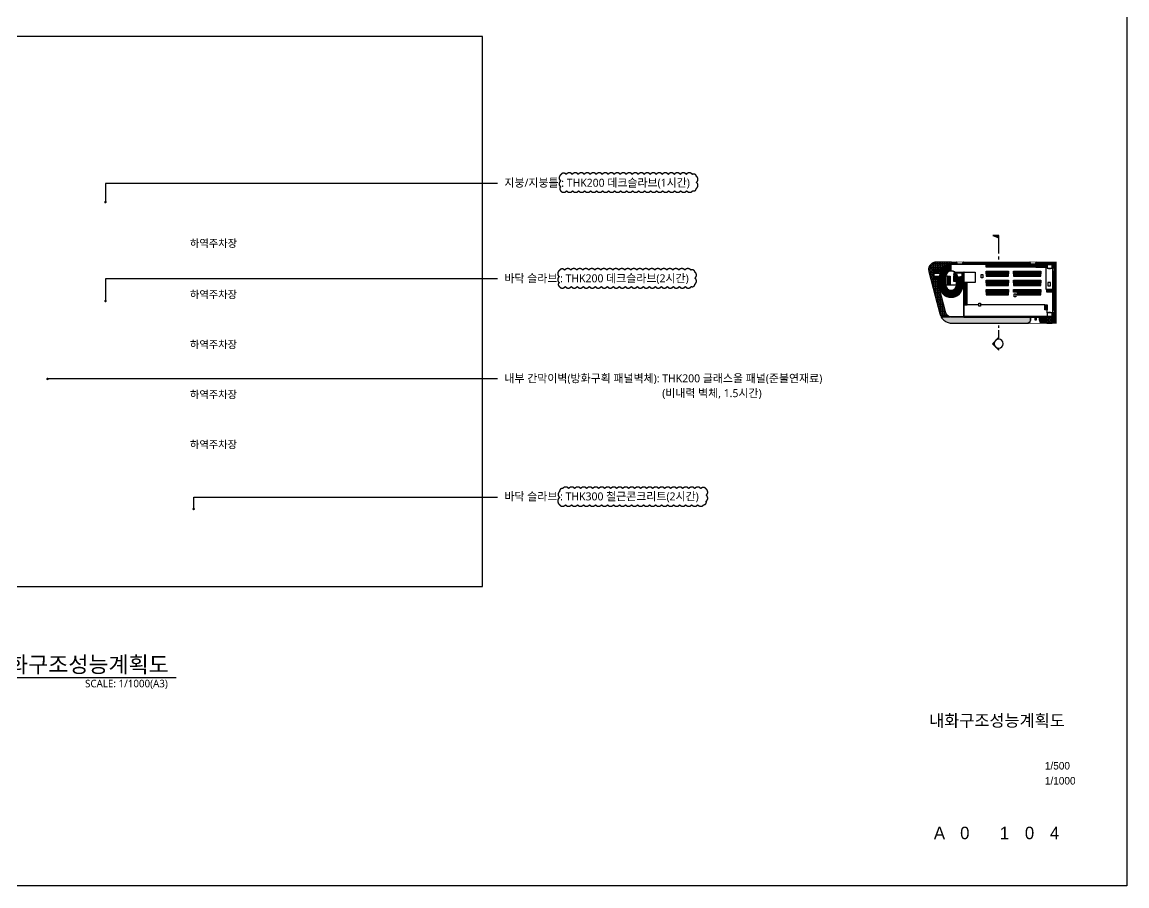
# Model space of a CAD drawing. Header units: millimetres. Extents: x 16588925 to 16999425, y -19668830 to -19380830.
# Drawn here: x 16778609 to 16999425, y -19668830 to -19496106 of the extents above; entities that cross this region are included whole.
import ezdxf
from ezdxf.enums import TextEntityAlignment as Align

# ---------------------------------------------------------------- set-up
doc = ezdxf.new("R2010")
doc.units = ezdxf.units.MM
doc.header["$LTSCALE"] = 1200
doc.header["$MEASUREMENT"] = 0
doc.header["$PDMODE"] = 1
doc.header["$PDSIZE"] = -10
doc.linetypes.add('ACAD_ISO03W100', pattern=[30, 12, -18])
doc.linetypes.add('PHANTOM2', pattern=[1.25, 0.625, -0.125, 0.125, -0.125, 0.125, -0.125])
doc.layers.get('0').update_dxf_attribs({"linetype": 'CONTINUOUS'})
doc.layers.get('DEFPOINTS').update_dxf_attribs({"color": 171, "linetype": 'CONTINUOUS'})
for name, color, linetype in [('01.해치-시설녹지', 61, 'CONTINUOUS'), ('LAND-3', 9, 'CONTINUOUS'), ('LED', 7, 'CONTINUOUS'), ('SYM', 7, 'CONTINUOUS'), ('TEXT', 3, 'CONTINUOUS'), ('TEXT(노트)', 3, 'CONTINUOUS'), ('TEXT(실명)', 3, 'CONTINUOUS'), ('TEXT-TITLE', 6, 'CONTINUOUS'), ('TEXT-기입', 6, 'CONTINUOUS'), ('대지', 1, 'PHANTOM2')]:
    doc.layers.add(name, color=color, linetype=linetype)
doc.layers.add('VE변경사항적용-20220616', color=10, linetype='CONTINUOUS', plot=False)
doc.styles.add('CGS', font='cgse', dxfattribs={"bigfont": 'cgs'})
doc.styles.add('나눔바른고딕', font='NanumBarunGothic.ttf')
pattern_1 = [(0, (-391096519.2, -16417291.4), (781.25, 1562.5), [0, -1562.5])]
pattern_2 = [(0, (-42702745.17, -1587555.54), (0, 160), []), (90, (-42702745.17, -1587555.54), (-160, 160), [160, -160])]

# ---------------------------------------------------------------- blocks, each defined once
blk = doc.blocks.new('조경1111')
at = {"layer": '01.해치-시설녹지', "ltscale": 0.1}
h = blk.add_hatch(dxfattribs=at)
h.set_pattern_fill('DOTS', color=256, scale=25000)
h.set_pattern_definition(pattern_1)
edge = h.paths.add_edge_path()
edge.add_arc((36429982, -345322), 23500, 122.852659, 147.865072)
edge.add_line((36410083, -332822), (36394982, -332822))
edge.add_line((36394982, -332822), (36394982, -352222))
edge.add_line((36394982, -352222), (36406482, -352222))
edge.add_line((36406482, -352222), (36406482, -371284))
edge.add_line((36406482, -371284), (36418700, -417700))
edge.add_line((36418700, -417700), (36419113, -419105))
edge.add_line((36419113, -419105), (36419435, -420000))
edge.add_line((36419435, -420000), (36419857, -420858))
edge.add_line((36419857, -420858), (36420488, -421936))
edge.add_line((36420488, -421936), (36421134, -422924))
edge.add_line((36421134, -422924), (36421709, -423655))
edge.add_line((36421709, -423655), (36422348, -424332))
edge.add_line((36422348, -424332), (36423038, -424945))
edge.add_line((36423038, -424945), (36423957, -425625))
edge.add_line((36423957, -425625), (36425103, -426382))
edge.add_line((36425103, -426382), (36426070, -426948))
edge.add_line((36426070, -426948), (36426917, -427344))
edge.add_line((36426917, -427344), (36427401, -427522))
edge.add_line((36427401, -427522), (36410326, -427522))
edge.add_line((36410326, -427522), (36409723, -426490))
edge.add_line((36409723, -426490), (36408834, -424683))
edge.add_line((36408834, -424683), (36408177, -422859))
edge.add_line((36408177, -422859), (36407622, -420968))
edge.add_line((36407622, -420968), (36398215, -385232))
edge.add_line((36398215, -385232), (36385503, -336939))
edge.add_line((36385503, -336939), (36385087, -335036))
edge.add_line((36385087, -335036), (36384891, -333124))
edge.add_line((36384891, -333124), (36384982, -331200))
edge.add_line((36384982, -331200), (36385275, -329325))
edge.add_line((36385275, -329325), (36385841, -327511))
edge.add_line((36385841, -327511), (36386684, -325811))
edge.add_line((36386684, -325811), (36387767, -324252))
edge.add_line((36387767, -324252), (36389170, -322747))
edge.add_line((36389170, -322747), (36390613, -321499))
edge.add_line((36390613, -321499), (36392178, -320425))
edge.add_line((36392178, -320425), (36393843, -319536))
edge.add_line((36393843, -319536), (36395614, -318873))
edge.add_line((36395614, -318873), (36397435, -318489))
edge.add_line((36397435, -318489), (36399694, -318377))
edge.add_line((36399694, -318377), (36430482, -318354))
edge.add_line((36430482, -318354), (36430482, -321822))
edge.add_line((36430482, -321822), (36429982, -321822))
edge.add_arc((36429992, -345388), 23565, 90.02298, 122.777317)
edge.add_line((36417234, -325574), (36417234, -325581))
h = blk.add_hatch(dxfattribs=at)
h.set_pattern_fill('DOTS', color=256, scale=25000)
h.set_pattern_definition(pattern_1)
edge = h.paths.add_edge_path()
edge.add_line((36588732, -428418), (36432239, -428418))
edge.add_line((36432239, -428418), (36430871, -428375))
edge.add_line((36430871, -428375), (36430022, -428286))
edge.add_line((36430022, -428286), (36429159, -428090))
edge.add_line((36429159, -428090), (36428269, -427823))
edge.add_line((36428269, -427823), (36410028, -427823))
edge.add_line((36410028, -427823), (36410280, -428252))
edge.add_line((36410280, -428252), (36411380, -429935))
edge.add_line((36411380, -429935), (36412612, -431499))
edge.add_line((36412612, -431499), (36413983, -432954))
edge.add_line((36413983, -432954), (36415473, -434275))
edge.add_line((36415473, -434275), (36417075, -435461))
edge.add_line((36417075, -435461), (36418760, -436574))
edge.add_line((36418760, -436574), (36420484, -437583))
edge.add_line((36420484, -437583), (36422296, -438431))
edge.add_line((36422296, -438431), (36424178, -439123))
edge.add_line((36424178, -439123), (36426101, -439702))
edge.add_line((36426101, -439702), (36428066, -440147))
edge.add_line((36428066, -440147), (36430055, -440355))
edge.add_line((36430055, -440355), (36432048, -440418))
edge.add_line((36432048, -440418), (36583858, -440418))
edge.add_arc((36580132, -432667), 8600, 295.674052, 360)
edge.add_line((36588732, -432667), (36588732, -428418))
h = blk.add_hatch(dxfattribs=at)
h.set_pattern_fill('DOTS', color=256, scale=25000)
h.set_pattern_definition(pattern_1)
h.paths.add_polyline_path([(36621182, -440418), (36632082, -440418), (36632082, -428418), (36621182, -428418)])
blk.add_lwpolyline([(36417234, -325581), (36417234, -325574, -0.14389883), (36429982, -321822), (36430482, -321822), (36430482, -318354), (36399694, -318377), (36397435, -318489), (36395614, -318873), (36393843, -319536), (36392178, -320425), (36390613, -321499), (36389170, -322747), (36387767, -324252), (36386684, -325811), (36385841, -327511), (36385275, -329325), (36384982, -331200), (36384891, -333124), (36385087, -335036), (36385503, -336939), (36398215, -385232), (36407622, -420968), (36408177, -422859), (36408834, -424683), (36409723, -426490), (36410326, -427522), (36427401, -427522), (36426917, -427344), (36426070, -426948), (36425103, -426382), (36423957, -425625), (36423038, -424945), (36422348, -424332), (36421709, -423655), (36421134, -422924), (36420488, -421936), (36419857, -420858), (36419435, -420000), (36419113, -419105), (36418700, -417700), (36406482, -371284), (36406482, -352222), (36394982, -352222), (36394982, -332822), (36410083, -332822)], format="xyb", dxfattribs=at)
blk.add_lwpolyline([(36588732, -428418), (36432239, -428418), (36430871, -428375), (36430022, -428286), (36429159, -428090), (36428269, -427823), (36410028, -427823), (36410280, -428252), (36411380, -429935), (36412612, -431499), (36413983, -432954), (36415473, -434275), (36417075, -435461), (36418760, -436574), (36420484, -437583), (36422296, -438431), (36424178, -439123), (36426101, -439702), (36428066, -440147), (36430055, -440355), (36432048, -440418), (36583858, -440418, 0.28828517), (36588732, -432667)], format="xyb", close=True, dxfattribs=at)
blk.add_lwpolyline([(36621182, -440418), (36632082, -440418), (36632082, -428418), (36621182, -428418)], close=True, dxfattribs=at)
blk = doc.blocks.new('A$C104b531f')
at = {"layer": 'LAND-3', "ltscale": 0.1}
h = blk.add_hatch(dxfattribs=at)
h.set_pattern_fill('AR-B816', color=256, scale=20)
h.set_pattern_definition(pattern_2)
edge = h.paths.add_edge_path()
edge.add_line((5223, 12319), (4659, 12319))
edge.add_line((4659, 12319), (4659, 11910))
edge.add_line((4659, 11910), (5808, 11910))
edge.add_arc((4704, 11492), 1180, 20.71826, 44.20863)
edge.add_line((5550, 12315), (5223, 12319))
h = blk.add_hatch(dxfattribs=at)
h.set_pattern_fill('AR-B816', color=256, scale=20)
h.set_pattern_definition(pattern_2)
edge = h.paths.add_edge_path()
edge.add_line((20236, 12304), (15380, 12304))
edge.add_line((15380, 12304), (7115, 12307))
edge.add_arc((7974, 11479), 1193, 136.03788, 158.85525)
edge.add_line((6861, 11910), (6959, 11910))
edge.add_line((6959, 11910), (6959, 11790))
edge.add_line((6959, 11790), (7174, 11790))
edge.add_line((7174, 11790), (7174, 11910))
edge.add_line((7174, 11910), (20483, 11910))
edge.add_arc((19379, 11492), 1180, 20.71826, 43.47778)
h = blk.add_hatch(dxfattribs=at)
h.set_pattern_fill('AR-B816', color=256, scale=20)
h.set_pattern_definition(pattern_2)
edge = h.paths.add_edge_path()
edge.add_line((25669, 12305), (21727, 12304))
edge.add_arc((22589, 11479), 1193, 136.25509, 158.85525)
edge.add_line((21476, 11910), (23662, 11910))
edge.add_line((23662, 11910), (23662, 11922))
edge.add_line((23662, 11922), (24897, 11922))
edge.add_line((24897, 11922), (24897, 11110))
edge.add_line((24897, 11110), (25244, 11110))
edge.add_line((25244, 11110), (25244, 10490))
edge.add_line((25244, 10490), (24897, 10490))
edge.add_line((24897, 10490), (24897, 2730))
edge.add_line((24897, 2730), (25244, 2730))
edge.add_line((25244, 2730), (25244, 2110))
edge.add_line((25244, 2110), (24897, 2110))
edge.add_line((24897, 2110), (24897, 1297))
edge.add_line((24897, 1297), (24849, 1297))
edge.add_line((24849, 1297), (24849, 50))
edge.add_line((24849, 50), (25668, 50))
edge.add_line((25668, 50), (25669, 12305))
h = blk.add_hatch(dxfattribs=at)
h.set_pattern_fill('ANSI31', color=256, scale=700, angle=135)
h.set_pattern_definition([(180, (-3595643.325, -36036.2), (-6e-15, -87.5), [])])
h.paths.add_polyline_path([(2389, 8183), (3379, 8183), (3379, 9360), (2389, 9360)])
h = blk.add_hatch(dxfattribs=at)
h.set_pattern_fill('ANSI31', color=256, scale=700, angle=135)
h.set_pattern_definition([(180, (-3595643.325, -35836.2), (-6e-15, -87.5), [])])
h.paths.add_polyline_path([(5839, 7760), (5839, 9360), (6829, 9360), (6829, 7760)])
h = blk.add_hatch(dxfattribs=at)
h.set_pattern_fill('AR-B816', color=256, scale=20)
h.set_pattern_definition(pattern_2)
edge = h.paths.add_edge_path()
edge.add_line((22544, 50), (23709, 50))
edge.add_line((23709, 50), (23709, 1297))
edge.add_line((23709, 1297), (22254, 1297))
edge.add_line((22254, 1297), (22254, 825))
edge.add_arc((23434, 825), 1180, 180, 221.04786)
for p, q in [((7162, 11780), (4609, 11780)), ((2389, 9560), (2389, 7560)), ((5464, 10245), (7162, 10245)), ((6829, 7560), (6829, 10115)), ((2390, 7860), (3379, 7895))]:
    blk.add_line(p, q, dxfattribs=at)
at = {"layer": 'LAND-3', "ltscale": 0.1, "const_width": 20}
blk.add_lwpolyline([(7162, 11910), (4609, 11910, 0.4142136), (2259, 9560), (2259, 7560, 1.0000003), (6959, 7560), (6959, 10115), (7162, 10115)], format="xyb", dxfattribs=at)
at = {"layer": 'LAND-3', "ltscale": 0.1}
for points in [[(5709, 11880), (4609, 11880, 0.4142136), (2289, 9560), (2289, 7560, 1), (6929, 7560), (6929, 10115)], [(6334, 9360), (6334, 7560, -1.0000003), (2884, 7560), (2884, 9460, -0.4142136), (4609, 11185)], [(5550, 12315, -0.1028565), (5808, 11910)], [(5550, 12315, -0.1028565), (5808, 11910)], [(5578, 12314, -0.1002727), (5829, 11910)], [(5578, 12314, -0.1002727), (5829, 11910)], [(7087, 12307, 0.0974795), (6839, 11910), (6839, 11910)], [(7087, 12307, 0.0974795), (6839, 11910), (6839, 11910)], [(6861, 11910, -0.0998898), (7115, 12307, -0.0998898)], [(6861, 11910, -0.0998898), (7115, 12307, -0.0998898)], [(20236, 12304, -0.0996349), (20483, 11910)], [(20236, 12304, -0.0996349), (20483, 11910)], [(20263, 12304, -0.0972651), (20504, 11910)], [(20263, 12304, -0.0972651), (20504, 11910)], [(21699, 12304, 0.096548), (21454, 11910), (21454, 11910)], [(21699, 12304, 0.096548), (21454, 11910), (21454, 11910)], [(21476, 11910, -0.0989327), (21727, 12304, -0.0989327)], [(21476, 11910, -0.0989327), (21727, 12304, -0.0989327)], [(5580, 10115, -0.166743), (5839, 9360), (5839, 7760, -1), (3379, 7760), (3379, 9360, -0.70243), (5556, 10145, -0.70243)], [(3479, 7760, 1), (5739, 7760), (5739, 9360, 1), (3479, 9360), (3479, 7760)], [(3509, 7760, 1), (5709, 7760), (5709, 9360, 1), (3509, 9360), (3509, 7760)], [(5642, 9740), (5169, 9740, -0.203244), (5352, 10171)], [(20484, 1297), (20484, 825, -0.2882852), (19997, 50)], [(20504, 1297), (20504, 825, -0.2882852), (20006, 32)], [(22234, 1297), (22234, 825, 0.1773237), (22518, 50, 0.1773237)], [(22254, 1297), (22254, 825, 0.1810451), (22544, 50, 0.1810451)]]:
    blk.add_lwpolyline(points, format="xyb", dxfattribs=at)
for points in [[(3786, 10274), (3027, 11117)], [(3835, 10315), (3117, 11203)], [(3886, 10355), (3211, 11284)], [(3939, 10391), (3310, 11360)], [(3994, 10425), (3414, 11430)], [(4051, 10455), (3521, 11495)], [(4109, 10483), (3633, 11553)], [(4169, 10508), (3747, 11605)], [(4229, 10529), (3865, 11651)], [(4291, 10548), (3985, 11690)], [(4354, 10563), (4107, 11722)], [(4417, 10574), (4231, 11747)], [(4481, 10583), (4356, 11765)], [(4545, 10588), (4483, 11776)], [(7162, 11880), (4609, 11880)], [(4609, 10590), (4609, 11780)], [(7162, 11850), (7162, 11910), (24897, 11910), (24897, 1317), (7162, 1317), (7162, 10145)], [(7162, 11850), (24837, 11850), (24837, 1377), (7222, 1377), (7222, 10145)], [(7162, 11780), (7162, 11850)], [(24837, 6810), (23589, 6810), (23589, 11850)], [(24837, 6830), (23609, 6830), (23609, 11850)], [(24079, 11070), (24079, 10970), (24479, 10970), (24479, 11070)], [(24897, 11110), (25244, 11110), (25244, 10490), (24897, 10490)], [(2389, 10330), (2389, 10622), (1109, 10622), (1109, 8870), (2259, 8870)], [(2369, 10270), (2369, 10602), (1129, 10602), (1129, 8890), (2239, 8890), (2239, 9430), (2259, 9430)], [(2369, 10270), (2369, 10602), (2109, 10602), (2109, 10082), (2318, 10082)], [(3381, 9424), (2389, 9476)], [(2389, 9360), (3379, 9360)], [(3379, 9360), (2389, 9360)], [(3386, 9488), (2390, 9593)], [(3394, 9552), (2394, 9710)], [(3406, 9615), (2406, 9828)], [(3421, 9678), (2423, 9945)], [(3440, 9740), (2447, 10062)], [(3461, 9800), (2477, 10178)], [(3486, 9860), (2514, 10293)], [(3513, 9918), (2557, 10405)], [(3544, 9975), (2606, 10516)], [(3578, 10029), (2661, 10625)], [(3614, 10083), (2723, 10730)], [(3653, 10134), (2790, 10832)], [(3695, 10183), (2864, 10931)], [(3740, 10229), (2943, 11026)], [(3889, 7710), (3889, 9440), (3512, 9440)], [(5422, 10145), (7162, 10145)], [(5839, 9360), (6829, 9360)], [(6513, 9320), (6582, 9360), (6651, 9320), (6646, 9311), (6582, 9348), (6518, 9311), (6513, 9320)], [(7222, 10145), (7222, 10245), (7162, 10245)], [(7162, 10145), (7222, 10145)], [(7222, 10275), (9394, 10275), (9394, 8225), (7262, 8225)], [(7222, 10255), (7222, 10275)], [(2389, 8183), (3379, 8183)], [(2389, 8083), (3379, 8083)], [(2389, 8083), (3379, 8083)], [(2389, 7983), (3379, 7983)], [(2389, 7760), (3379, 7760)], [(3379, 7760), (2389, 7760)], [(3379, 7760), (2389, 7760)], [(3381, 7700), (2389, 7652)], [(3385, 7641), (2389, 7544)], [(3392, 7582), (2393, 7436)], [(3402, 7523), (2402, 7327)], [(3415, 7465), (2416, 7219)], [(3431, 7408), (2435, 7111)], [(3449, 7351), (2460, 7003)], [(3470, 7296), (2491, 6897)], [(3494, 7241), (2526, 6792)], [(3520, 7188), (2568, 6688)], [(3549, 7136), (2614, 6586)], [(3580, 7085), (2666, 6486)], [(3614, 7037), (2723, 6389)], [(3650, 6989), (2785, 6294)], [(3689, 6944), (2852, 6203)], [(3729, 6900), (2924, 6114)], [(3772, 6859), (3001, 6030)], [(3816, 6819), (3082, 5949)], [(3863, 6782), (3167, 5872)], [(3911, 6747), (3256, 5799)], [(3960, 6715), (3350, 5732)], [(4012, 6685), (3447, 5668)], [(3510, 7710), (5708, 7710)], [(4064, 6657), (3547, 5610)], [(4118, 6632), (3650, 5557)], [(5101, 6632), (5569, 5557)], [(5154, 6657), (5672, 5610)], [(5207, 6685), (5772, 5668)], [(5258, 6715), (5869, 5732)], [(5308, 6747), (5962, 5799)], [(5356, 6782), (6052, 5872)], [(5402, 6819), (6137, 5949)], [(5447, 6859), (6218, 6030)], [(5490, 6900), (6295, 6114)], [(5530, 6944), (6367, 6203)], [(5568, 6989), (6434, 6294)], [(5604, 7037), (6496, 6389)], [(5638, 7085), (6553, 6486)], [(5670, 7136), (6605, 6586)], [(5698, 7188), (6651, 6688)], [(5725, 7241), (6692, 6792)], [(5749, 7296), (6728, 6897)], [(5770, 7351), (6759, 7003)], [(5797, 7441), (6796, 7174)], [(5812, 7504), (6813, 7291)], [(5824, 7567), (6824, 7409)], [(5833, 7631), (6829, 7526)], [(5838, 7695), (6829, 7643)], [(5839, 7760), (6829, 7760)], [(4173, 6609), (3756, 5510)], [(4229, 6590), (3865, 5468)], [(4286, 6573), (3976, 5432)], [(4344, 6559), (4088, 5402)], [(4402, 6547), (4202, 5377)], [(4461, 6539), (4318, 5359)], [(4520, 6533), (4434, 5346)], [(4580, 6530), (4551, 5340)], [(4639, 6530), (4668, 5340)], [(4698, 6533), (4785, 5346)], [(4758, 6539), (4901, 5359)], [(4816, 6547), (5016, 5377)], [(4875, 6559), (5130, 5402)], [(4932, 6573), (5243, 5432)], [(4989, 6590), (5354, 5468)], [(5045, 6609), (5462, 5510)], [(10114, 3770), (7222, 3770)], [(23804, 2150), (23804, 2743), (23304, 2743), (23304, 3770), (10474, 3770)], [(24079, 2150), (24079, 2250), (24479, 2250), (24479, 2150)], [(24897, 2730), (25244, 2730), (25244, 2110), (24897, 2110)], [(7162, 1340), (2596, 1340)], [(7162, 1310), (2614, 1310)], [(7162, 1317), (7162, 1297), (24897, 1297), (24897, 1317)], [(21634, 1297), (21634, 685), (21424, 685), (21424, 1297)], [(23709, 1297), (23709, 50)], [(23729, 1297), (23729, 50)], [(24819, 1297), (24819, 50)], [(24849, 1297), (24849, 50)]]:
    blk.add_lwpolyline(points, dxfattribs=at)
at = {"layer": 'LAND-3', "ltscale": 0.1, "const_width": 20}
blk.add_lwpolyline([(7162, 11880), (24867, 11880), (24867, 1347), (7192, 1347), (7192, 10145)], dxfattribs=at)
at = {"layer": 'LAND-3', "ltscale": 0.1}
for points in [[(11629, 11810), (11889, 11810), (11889, 11290), (11629, 11290)], [(11889, 11810), (12149, 11810), (12149, 11290), (11889, 11290)], [(12149, 11810), (12409, 11810), (12409, 11290), (12149, 11290)], [(12409, 11810), (12669, 11810), (12669, 11290), (12409, 11290)], [(12669, 11810), (12929, 11810), (12929, 11290), (12669, 11290)], [(12929, 11810), (13189, 11810), (13189, 11290), (12929, 11290)], [(13189, 11810), (13449, 11810), (13449, 11290), (13189, 11290)], [(13449, 11810), (13709, 11810), (13709, 11290), (13449, 11290)], [(13709, 11810), (13969, 11810), (13969, 11290), (13709, 11290)], [(13969, 11810), (14229, 11810), (14229, 11290), (13969, 11290)], [(14229, 11810), (14489, 11810), (14489, 11290), (14229, 11290)], [(14489, 11810), (14749, 11810), (14749, 11290), (14489, 11290)], [(14749, 11810), (15009, 11810), (15009, 11290), (14749, 11290)], [(15009, 11810), (15269, 11810), (15269, 11290), (15009, 11290)], [(15269, 11810), (15529, 11810), (15529, 11290), (15269, 11290)], [(15529, 11810), (15789, 11810), (15789, 11290), (15529, 11290)], [(15789, 11810), (16049, 11810), (16049, 11290), (15789, 11290)], [(16049, 11810), (16309, 11810), (16309, 11290), (16049, 11290)], [(16309, 11810), (16569, 11810), (16569, 11290), (16309, 11290)], [(16569, 11810), (16829, 11810), (16829, 11290), (16569, 11290)], [(16829, 11810), (17089, 11810), (17089, 11290), (16829, 11290)], [(17089, 11810), (17349, 11810), (17349, 11290), (17089, 11290)], [(17349, 11810), (17609, 11810), (17609, 11290), (17349, 11290)], [(17609, 11810), (17869, 11810), (17869, 11290), (17609, 11290)], [(17869, 11810), (18129, 11810), (18129, 11290), (17869, 11290)], [(18129, 11810), (18389, 11810), (18389, 11290), (18129, 11290)], [(18389, 11810), (18649, 11810), (18649, 11290), (18389, 11290)], [(18649, 11810), (18909, 11810), (18909, 11290), (18649, 11290)], [(18909, 11810), (19169, 11810), (19169, 11290), (18909, 11290)], [(19169, 11810), (19429, 11810), (19429, 11290), (19169, 11290)], [(19429, 11810), (19689, 11810), (19689, 11290), (19429, 11290)], [(19689, 11810), (19949, 11810), (19949, 11290), (19689, 11290)], [(19949, 11810), (20209, 11810), (20209, 11290), (19949, 11290)], [(20209, 11810), (20469, 11810), (20469, 11290), (20209, 11290)], [(20469, 11810), (20729, 11810), (20729, 11290), (20469, 11290)], [(20729, 11810), (20989, 11810), (20989, 11290), (20729, 11290)], [(20989, 11810), (21249, 11810), (21249, 11290), (20989, 11290)], [(21249, 11810), (21509, 11810), (21509, 11290), (21249, 11290)], [(21509, 11290), (21839, 11290), (21839, 11790), (21509, 11790)], [(21839, 11290), (22169, 11290), (22169, 11790), (21839, 11790)], [(22169, 11290), (22499, 11290), (22499, 11790), (22169, 11790)], [(22499, 11290), (22829, 11290), (22829, 11790), (22499, 11790)], [(22829, 11290), (23159, 11290), (23159, 11790), (22829, 11790)], [(23159, 11290), (23489, 11290), (23489, 11790), (23159, 11790)], [(23784, 11070), (24774, 11070), (24774, 11760), (23784, 11760)], [(1199, 8890), (1459, 8890), (1459, 9410), (1199, 9410)], [(1329, 10082), (1589, 10082), (1589, 10602), (1329, 10602)], [(1459, 8890), (1719, 8890), (1719, 9410), (1459, 9410)], [(1589, 10082), (1849, 10082), (1849, 10602), (1589, 10602)], [(1719, 8890), (1979, 8890), (1979, 9410), (1719, 9410)], [(1849, 10082), (2109, 10082), (2109, 10602), (1849, 10602)], [(1979, 8890), (2239, 8890), (2239, 9410), (1979, 9410)], [(3889, 9440), (4409, 9440), (4409, 9180), (3889, 9180)], [(3889, 9180), (4409, 9180), (4409, 8920), (3889, 8920)], [(3889, 8920), (4409, 8920), (4409, 8660), (3889, 8660)], [(5169, 9580), (5669, 9580), (5669, 9250), (5169, 9250)], [(5169, 9250), (5669, 9250), (5669, 8920), (5169, 8920)], [(5169, 8920), (5689, 8920), (5689, 8660), (5169, 8660)], [(10584, 9780), (10944, 9780), (10944, 9160), (10584, 9160)], [(11629, 10490), (11889, 10490), (11889, 9970), (11629, 9970)], [(11629, 9450), (11889, 9450), (11889, 9970), (11629, 9970)], [(11889, 10490), (12149, 10490), (12149, 9970), (11889, 9970)], [(11889, 9450), (12149, 9450), (12149, 9970), (11889, 9970)], [(12149, 10490), (12409, 10490), (12409, 9970), (12149, 9970)], [(12149, 9450), (12409, 9450), (12409, 9970), (12149, 9970)], [(12409, 10490), (12669, 10490), (12669, 9970), (12409, 9970)], [(12409, 9450), (12669, 9450), (12669, 9970), (12409, 9970)], [(12669, 10490), (12929, 10490), (12929, 9970), (12669, 9970)], [(12669, 9450), (12929, 9450), (12929, 9970), (12669, 9970)], [(12929, 10490), (13189, 10490), (13189, 9970), (12929, 9970)], [(12929, 9450), (13189, 9450), (13189, 9970), (12929, 9970)], [(13189, 10490), (13449, 10490), (13449, 9970), (13189, 9970)], [(13189, 9450), (13449, 9450), (13449, 9970), (13189, 9970)], [(13449, 10490), (13709, 10490), (13709, 9970), (13449, 9970)], [(13449, 9450), (13709, 9450), (13709, 9970), (13449, 9970)], [(13709, 10490), (13969, 10490), (13969, 9970), (13709, 9970)], [(13709, 9450), (13969, 9450), (13969, 9970), (13709, 9970)], [(13969, 10490), (14229, 10490), (14229, 9970), (13969, 9970)], [(13969, 9450), (14229, 9450), (14229, 9970), (13969, 9970)], [(14229, 10490), (14489, 10490), (14489, 9970), (14229, 9970)], [(14229, 9450), (14489, 9450), (14489, 9970), (14229, 9970)], [(14489, 10490), (14749, 10490), (14749, 9970), (14489, 9970)], [(14489, 9450), (14749, 9450), (14749, 9970), (14489, 9970)], [(14749, 10490), (15009, 10490), (15009, 9970), (14749, 9970)], [(14749, 9450), (15009, 9450), (15009, 9970), (14749, 9970)], [(15009, 10490), (15269, 10490), (15269, 9970), (15009, 9970)], [(15009, 9450), (15269, 9450), (15269, 9970), (15009, 9970)], [(15269, 10490), (15529, 10490), (15529, 9970), (15269, 9970)], [(15269, 9450), (15529, 9450), (15529, 9970), (15269, 9970)], [(15529, 10490), (15789, 10490), (15789, 9970), (15529, 9970)], [(15529, 9450), (15789, 9450), (15789, 9970), (15529, 9970)], [(15789, 10490), (16049, 10490), (16049, 9970), (15789, 9970)], [(15789, 9450), (16049, 9450), (16049, 9970), (15789, 9970)], [(17054, 10490), (17314, 10490), (17314, 9970), (17054, 9970)], [(17054, 9450), (17314, 9450), (17314, 9970), (17054, 9970)], [(17314, 10490), (17574, 10490), (17574, 9970), (17314, 9970)], [(17314, 9450), (17574, 9450), (17574, 9970), (17314, 9970)], [(17574, 10490), (17834, 10490), (17834, 9970), (17574, 9970)], [(17574, 9450), (17834, 9450), (17834, 9970), (17574, 9970)], [(17834, 10490), (18094, 10490), (18094, 9970), (17834, 9970)], [(17834, 9450), (18094, 9450), (18094, 9970), (17834, 9970)], [(18094, 10490), (18354, 10490), (18354, 9970), (18094, 9970)], [(18094, 9450), (18354, 9450), (18354, 9970), (18094, 9970)], [(18354, 10490), (18614, 10490), (18614, 9970), (18354, 9970)], [(18354, 9450), (18614, 9450), (18614, 9970), (18354, 9970)], [(18614, 10490), (18874, 10490), (18874, 9970), (18614, 9970)], [(18614, 9450), (18874, 9450), (18874, 9970), (18614, 9970)], [(18874, 10490), (19134, 10490), (19134, 9970), (18874, 9970)], [(18874, 9450), (19134, 9450), (19134, 9970), (18874, 9970)], [(19134, 10490), (19394, 10490), (19394, 9970), (19134, 9970)], [(19134, 9450), (19394, 9450), (19394, 9970), (19134, 9970)], [(19394, 10490), (19654, 10490), (19654, 9970), (19394, 9970)], [(19394, 9450), (19654, 9450), (19654, 9970), (19394, 9970)], [(19654, 10490), (19914, 10490), (19914, 9970), (19654, 9970)], [(19654, 9450), (19914, 9450), (19914, 9970), (19654, 9970)], [(19914, 10490), (20174, 10490), (20174, 9970), (19914, 9970)], [(19914, 9450), (20174, 9450), (20174, 9970), (19914, 9970)], [(20174, 10490), (20434, 10490), (20434, 9970), (20174, 9970)], [(20174, 9450), (20434, 9450), (20434, 9970), (20174, 9970)], [(20434, 10490), (20694, 10490), (20694, 9970), (20434, 9970)], [(20434, 9450), (20694, 9450), (20694, 9970), (20434, 9970)], [(20694, 10490), (20954, 10490), (20954, 9970), (20694, 9970)], [(20694, 9450), (20954, 9450), (20954, 9970), (20694, 9970)], [(20954, 10490), (21214, 10490), (21214, 9970), (20954, 9970)], [(20954, 9450), (21214, 9450), (21214, 9970), (20954, 9970)], [(21214, 10490), (21474, 10490), (21474, 9970), (21214, 9970)], [(21214, 9450), (21474, 9450), (21474, 9970), (21214, 9970)], [(21474, 10490), (21734, 10490), (21734, 9970), (21474, 9970)], [(21474, 9450), (21734, 9450), (21734, 9970), (21474, 9970)], [(21734, 10490), (21994, 10490), (21994, 9970), (21734, 9970)], [(21734, 9450), (21994, 9450), (21994, 9970), (21734, 9970)], [(21994, 10490), (22254, 10490), (22254, 9970), (21994, 9970)], [(21994, 9450), (22254, 9450), (22254, 9970), (21994, 9970)], [(22254, 10490), (22514, 10490), (22514, 9970), (22254, 9970)], [(22254, 9450), (22514, 9450), (22514, 9970), (22254, 9970)], [(3889, 8660), (4409, 8660), (4409, 8400), (3889, 8400)], [(3889, 8400), (4409, 8400), (4409, 8140), (3889, 8140)], [(3889, 8140), (4409, 8140), (4409, 7880), (3889, 7880)], [(5169, 8660), (5689, 8660), (5689, 8400), (5169, 8400)], [(7782, 7930), (7782, 8190), (7262, 8190), (7262, 7930)], [(7782, 7670), (7782, 7930), (7262, 7930), (7262, 7670)], [(7782, 7410), (7782, 7670), (7262, 7670), (7262, 7410)], [(7782, 7150), (7782, 7410), (7262, 7410), (7262, 7150)], [(7782, 6890), (7782, 7150), (7262, 7150), (7262, 6890)], [(7782, 6630), (7782, 6890), (7262, 6890), (7262, 6630)], [(7782, 6370), (7782, 6630), (7262, 6630), (7262, 6370)], [(11629, 8650), (11889, 8650), (11889, 8130), (11629, 8130)], [(11629, 7610), (11889, 7610), (11889, 8130), (11629, 8130)], [(11629, 6810), (11889, 6810), (11889, 6290), (11629, 6290)], [(11889, 8650), (12149, 8650), (12149, 8130), (11889, 8130)], [(11889, 7610), (12149, 7610), (12149, 8130), (11889, 8130)], [(11889, 6810), (12149, 6810), (12149, 6290), (11889, 6290)], [(12149, 8650), (12409, 8650), (12409, 8130), (12149, 8130)], [(12149, 7610), (12409, 7610), (12409, 8130), (12149, 8130)], [(12149, 6810), (12409, 6810), (12409, 6290), (12149, 6290)], [(12409, 8650), (12669, 8650), (12669, 8130), (12409, 8130)], [(12409, 7610), (12669, 7610), (12669, 8130), (12409, 8130)], [(12409, 6810), (12669, 6810), (12669, 6290), (12409, 6290)], [(12669, 8650), (12929, 8650), (12929, 8130), (12669, 8130)], [(12669, 7610), (12929, 7610), (12929, 8130), (12669, 8130)], [(12669, 6810), (12929, 6810), (12929, 6290), (12669, 6290)], [(12929, 8650), (13189, 8650), (13189, 8130), (12929, 8130)], [(12929, 7610), (13189, 7610), (13189, 8130), (12929, 8130)], [(12929, 6810), (13189, 6810), (13189, 6290), (12929, 6290)], [(13189, 8650), (13449, 8650), (13449, 8130), (13189, 8130)], [(13189, 7610), (13449, 7610), (13449, 8130), (13189, 8130)], [(13189, 6810), (13449, 6810), (13449, 6290), (13189, 6290)], [(13449, 8650), (13709, 8650), (13709, 8130), (13449, 8130)], [(13449, 7610), (13709, 7610), (13709, 8130), (13449, 8130)], [(13449, 6810), (13709, 6810), (13709, 6290), (13449, 6290)], [(13709, 8650), (13969, 8650), (13969, 8130), (13709, 8130)], [(13709, 7610), (13969, 7610), (13969, 8130), (13709, 8130)], [(13709, 6810), (13969, 6810), (13969, 6290), (13709, 6290)], [(13969, 8650), (14229, 8650), (14229, 8130), (13969, 8130)], [(13969, 7610), (14229, 7610), (14229, 8130), (13969, 8130)], [(13969, 6810), (14229, 6810), (14229, 6290), (13969, 6290)], [(14229, 8650), (14489, 8650), (14489, 8130), (14229, 8130)], [(14229, 7610), (14489, 7610), (14489, 8130), (14229, 8130)], [(14229, 6810), (14489, 6810), (14489, 6290), (14229, 6290)], [(14489, 8650), (14749, 8650), (14749, 8130), (14489, 8130)], [(14489, 7610), (14749, 7610), (14749, 8130), (14489, 8130)], [(14489, 6810), (14749, 6810), (14749, 6290), (14489, 6290)], [(14749, 8650), (15009, 8650), (15009, 8130), (14749, 8130)], [(14749, 7610), (15009, 7610), (15009, 8130), (14749, 8130)], [(14749, 6810), (15009, 6810), (15009, 6290), (14749, 6290)], [(15009, 8650), (15269, 8650), (15269, 8130), (15009, 8130)], [(15009, 7610), (15269, 7610), (15269, 8130), (15009, 8130)], [(15009, 6810), (15269, 6810), (15269, 6290), (15009, 6290)], [(15269, 8650), (15529, 8650), (15529, 8130), (15269, 8130)], [(15269, 7610), (15529, 7610), (15529, 8130), (15269, 8130)], [(15269, 6810), (15529, 6810), (15529, 6290), (15269, 6290)], [(15529, 8650), (15789, 8650), (15789, 8130), (15529, 8130)], [(15529, 7610), (15789, 7610), (15789, 8130), (15529, 8130)], [(15529, 6810), (15789, 6810), (15789, 6290), (15529, 6290)], [(15789, 8650), (16049, 8650), (16049, 8130), (15789, 8130)], [(15789, 7610), (16049, 7610), (16049, 8130), (15789, 8130)], [(15789, 6810), (16049, 6810), (16049, 6290), (15789, 6290)], [(17054, 8650), (17314, 8650), (17314, 8130), (17054, 8130)], [(17054, 7610), (17314, 7610), (17314, 8130), (17054, 8130)], [(17054, 6810), (17314, 6810), (17314, 6290), (17054, 6290)], [(17314, 8650), (17574, 8650), (17574, 8130), (17314, 8130)], [(17314, 7610), (17574, 7610), (17574, 8130), (17314, 8130)], [(17314, 6810), (17574, 6810), (17574, 6290), (17314, 6290)], [(17574, 8650), (17834, 8650), (17834, 8130), (17574, 8130)], [(17574, 7610), (17834, 7610), (17834, 8130), (17574, 8130)], [(17574, 6810), (17834, 6810), (17834, 6290), (17574, 6290)], [(17834, 8650), (18094, 8650), (18094, 8130), (17834, 8130)], [(17834, 7610), (18094, 7610), (18094, 8130), (17834, 8130)], [(17834, 6810), (18094, 6810), (18094, 6290), (17834, 6290)], [(18094, 8650), (18354, 8650), (18354, 8130), (18094, 8130)], [(18094, 7610), (18354, 7610), (18354, 8130), (18094, 8130)], [(18094, 6810), (18354, 6810), (18354, 6290), (18094, 6290)], [(18354, 8650), (18614, 8650), (18614, 8130), (18354, 8130)], [(18354, 7610), (18614, 7610), (18614, 8130), (18354, 8130)], [(18354, 6810), (18614, 6810), (18614, 6290), (18354, 6290)], [(18614, 8650), (18874, 8650), (18874, 8130), (18614, 8130)], [(18614, 7610), (18874, 7610), (18874, 8130), (18614, 8130)], [(18614, 6810), (18874, 6810), (18874, 6290), (18614, 6290)], [(18874, 8650), (19134, 8650), (19134, 8130), (18874, 8130)], [(18874, 7610), (19134, 7610), (19134, 8130), (18874, 8130)], [(18874, 6810), (19134, 6810), (19134, 6290), (18874, 6290)], [(19134, 8650), (19394, 8650), (19394, 8130), (19134, 8130)], [(19134, 7610), (19394, 7610), (19394, 8130), (19134, 8130)], [(19134, 6810), (19394, 6810), (19394, 6290), (19134, 6290)], [(19394, 8650), (19654, 8650), (19654, 8130), (19394, 8130)], [(19394, 7610), (19654, 7610), (19654, 8130), (19394, 8130)], [(19394, 6810), (19654, 6810), (19654, 6290), (19394, 6290)], [(19654, 8650), (19914, 8650), (19914, 8130), (19654, 8130)], [(19654, 7610), (19914, 7610), (19914, 8130), (19654, 8130)], [(19654, 6810), (19914, 6810), (19914, 6290), (19654, 6290)], [(19914, 8650), (20174, 8650), (20174, 8130), (19914, 8130)], [(19914, 7610), (20174, 7610), (20174, 8130), (19914, 8130)], [(19914, 6810), (20174, 6810), (20174, 6290), (19914, 6290)], [(20174, 8650), (20434, 8650), (20434, 8130), (20174, 8130)], [(20174, 7610), (20434, 7610), (20434, 8130), (20174, 8130)], [(20174, 6810), (20434, 6810), (20434, 6290), (20174, 6290)], [(20434, 8650), (20694, 8650), (20694, 8130), (20434, 8130)], [(20434, 7610), (20694, 7610), (20694, 8130), (20434, 8130)], [(20434, 6810), (20694, 6810), (20694, 6290), (20434, 6290)], [(20694, 8650), (20954, 8650), (20954, 8130), (20694, 8130)], [(20694, 7610), (20954, 7610), (20954, 8130), (20694, 8130)], [(20694, 6810), (20954, 6810), (20954, 6290), (20694, 6290)], [(20954, 8650), (21214, 8650), (21214, 8130), (20954, 8130)], [(20954, 7610), (21214, 7610), (21214, 8130), (20954, 8130)], [(20954, 6810), (21214, 6810), (21214, 6290), (20954, 6290)], [(21214, 8650), (21474, 8650), (21474, 8130), (21214, 8130)], [(21214, 7610), (21474, 7610), (21474, 8130), (21214, 8130)], [(21214, 6810), (21474, 6810), (21474, 6290), (21214, 6290)], [(21474, 8650), (21734, 8650), (21734, 8130), (21474, 8130)], [(21474, 7610), (21734, 7610), (21734, 8130), (21474, 8130)], [(21474, 6810), (21734, 6810), (21734, 6290), (21474, 6290)], [(21734, 8650), (21994, 8650), (21994, 8130), (21734, 8130)], [(21734, 7610), (21994, 7610), (21994, 8130), (21734, 8130)], [(21734, 6810), (21994, 6810), (21994, 6290), (21734, 6290)], [(21994, 8650), (22254, 8650), (22254, 8130), (21994, 8130)], [(21994, 7610), (22254, 7610), (22254, 8130), (21994, 8130)], [(21994, 6810), (22254, 6810), (22254, 6290), (21994, 6290)], [(22254, 8650), (22514, 8650), (22514, 8130), (22254, 8130)], [(22254, 7610), (22514, 7610), (22514, 8130), (22254, 8130)], [(22254, 6810), (22514, 6810), (22514, 6290), (22254, 6290)], [(23757, 6810), (24017, 6810), (24017, 6290), (23757, 6290)], [(23962, 7505), (24482, 7505), (24482, 8175), (23962, 8175)], [(24017, 6810), (24277, 6810), (24277, 6290), (24017, 6290)], [(24277, 6810), (24537, 6810), (24537, 6290), (24277, 6290)], [(24537, 6810), (24797, 6810), (24797, 6290), (24537, 6290)], [(7782, 6110), (7782, 6370), (7262, 6370), (7262, 6110)], [(7782, 5850), (7782, 6110), (7262, 6110), (7262, 5850)], [(7782, 5590), (7782, 5850), (7262, 5850), (7262, 5590)], [(7782, 5330), (7782, 5590), (7262, 5590), (7262, 5330)], [(7782, 5070), (7782, 5330), (7262, 5330), (7262, 5070)], [(7782, 4810), (7782, 5070), (7262, 5070), (7262, 4810)], [(7782, 4550), (7782, 4810), (7262, 4810), (7262, 4550)], [(7782, 4290), (7782, 4550), (7262, 4550), (7262, 4290)], [(11629, 5770), (11889, 5770), (11889, 6290), (11629, 6290)], [(11889, 5770), (12149, 5770), (12149, 6290), (11889, 6290)], [(12149, 5770), (12409, 5770), (12409, 6290), (12149, 6290)], [(12409, 5770), (12669, 5770), (12669, 6290), (12409, 6290)], [(12669, 5770), (12929, 5770), (12929, 6290), (12669, 6290)], [(12929, 5770), (13189, 5770), (13189, 6290), (12929, 6290)], [(13189, 5770), (13449, 5770), (13449, 6290), (13189, 6290)], [(13449, 5770), (13709, 5770), (13709, 6290), (13449, 6290)], [(13709, 5770), (13969, 5770), (13969, 6290), (13709, 6290)], [(13969, 5770), (14229, 5770), (14229, 6290), (13969, 6290)], [(14229, 5770), (14489, 5770), (14489, 6290), (14229, 6290)], [(14489, 5770), (14749, 5770), (14749, 6290), (14489, 6290)], [(14749, 5770), (15009, 5770), (15009, 6290), (14749, 6290)], [(15009, 5770), (15269, 5770), (15269, 6290), (15009, 6290)], [(15269, 5770), (15529, 5770), (15529, 6290), (15269, 6290)], [(15529, 5770), (15789, 5770), (15789, 6290), (15529, 6290)], [(15789, 5770), (16049, 5770), (16049, 6290), (15789, 6290)], [(17184, 5925), (17544, 5925), (17544, 5305), (17184, 5305)], [(17834, 5770), (18094, 5770), (18094, 6290), (17834, 6290)], [(18094, 5770), (18354, 5770), (18354, 6290), (18094, 6290)], [(18354, 5770), (18614, 5770), (18614, 6290), (18354, 6290)], [(18614, 5770), (18874, 5770), (18874, 6290), (18614, 6290)], [(18874, 5770), (19134, 5770), (19134, 6290), (18874, 6290)], [(19134, 5770), (19394, 5770), (19394, 6290), (19134, 6290)], [(19394, 5770), (19654, 5770), (19654, 6290), (19394, 6290)], [(19654, 5770), (19914, 5770), (19914, 6290), (19654, 6290)], [(19914, 5770), (20174, 5770), (20174, 6290), (19914, 6290)], [(20174, 5770), (20434, 5770), (20434, 6290), (20174, 6290)], [(20434, 5770), (20694, 5770), (20694, 6290), (20434, 6290)], [(20694, 5770), (20954, 5770), (20954, 6290), (20694, 6290)], [(20954, 5770), (21214, 5770), (21214, 6290), (20954, 6290)], [(21214, 5770), (21474, 5770), (21474, 6290), (21214, 6290)], [(21474, 5770), (21734, 5770), (21734, 6290), (21474, 6290)], [(21734, 5770), (21994, 5770), (21994, 6290), (21734, 6290)], [(21994, 5770), (22254, 5770), (22254, 6290), (21994, 6290)], [(22254, 5770), (22514, 5770), (22514, 6290), (22254, 6290)], [(7782, 4030), (7782, 4290), (7262, 4290), (7262, 4030)], [(7782, 3770), (7782, 4030), (7262, 4030), (7262, 3770)], [(10114, 4065), (10474, 4065), (10474, 3445), (10114, 3445)], [(23804, 3403), (23304, 3403), (23304, 3733), (23804, 3733)], [(23804, 3073), (23304, 3073), (23304, 3403), (23804, 3403)], [(23804, 2743), (23304, 2743), (23304, 3073), (23804, 3073)], [(23784, 1460), (24774, 1460), (24774, 2150), (23784, 2150)]]:
    blk.add_lwpolyline(points, close=True, dxfattribs=at)
blk.add_circle((6087, 9360), 15, dxfattribs=at)
for centre, start, end in [((4609, 9560), 90, 180), ((4609, 7560), 179.99998, 359.99999)]:
    blk.add_arc(centre, 2220, start, end, dxfattribs=at)
for p in [(3377, 11561), (2511, 10617), (6708, 6502)]:
    blk.add_point(p, dxfattribs=at)
at = {"layer": '대지', "const_width": 100}
blk.add_lwpolyline([(25669, 12305), (15380, 12304), (6059, 12308), (5223, 12319), (1579, 12317), (1347, 12305), (1155, 12265), (969, 12195), (796, 12103), (634, 11991), (484, 11862), (349, 11716), (236, 11554), (148, 11378), (90, 11189), (59, 10995), (50, 10796), (70, 10599), (113, 10404), (2325, 2000), (2381, 1809), (2448, 1622), (2539, 1437), (2639, 1267), (2749, 1098), (2872, 942), (3009, 796), (3158, 664), (3319, 546), (3487, 434), (3660, 333), (3841, 249), (4029, 180), (4221, 122), (4418, 77), (4617, 56), (4816, 50), (25668, 50)], close=True, dxfattribs=at).dxf.unprotected_set("ltscale", 0)
at = {"xscale": 0.1, "yscale": 0.1, "zscale": 0.1}
blk.add_blockref('조경1111', (-3638389, 44092), dxfattribs=at)
blk = doc.blocks.new('A$C1AFB1B41')
at = {"layer": 'SYM'}
blk.add_hatch(color=256, dxfattribs=at).paths.add_polyline_path([(2000, 500), (1800, 0), (2000, 0)])
for p, q in [((0, 0), (250, 0)), ((500, 0), (2000, 0)), ((2000, 500), (1800, 0)), ((2000, 0), (2000, 500))]:
    blk.add_line(p, q, dxfattribs=at)
blk = doc.blocks.new('A$C6B2C69F6')
at = {"layer": 'SYM'}
h = blk.add_hatch(color=256, dxfattribs=at)
h.paths.add_polyline_path([(0, 1813), (321, 2134, 0.4142136), (321, 1493)])
h.paths.add_polyline_path([(321, 2134), (641, 2454), (641, 2266, 0.1989124)])
h.paths.add_polyline_path([(321, 1493, 0.1989124), (641, 1360), (641, 1172)])
for p, q in [((641, 2454), (0, 1813)), ((641, 2454), (641, 2266)), ((641, 1172), (0, 1813)), ((641, 1360), (641, 453)), ((641, 227), (641, 0))]:
    blk.add_line(p, q, dxfattribs=at)
blk.add_circle((641, 1813), 453, dxfattribs=at)
blk = doc.blocks.new('A$C7cf2ed66')
for name, p, xscale, yscale, zscale, rotation in [('A$C1AFB1B41', (1282, 18117), 2.4, 2.4, 2.4, 90.00000000000001), ('A$C6B2C69F6', (0, 4908), -2, 2, 2, 180)]:
    blk.add_blockref(name, p, dxfattribs=dict(xscale=xscale, yscale=yscale, zscale=zscale, rotation=rotation))

msp = doc.modelspace()

# ---------------------------------------------------------------- linework, layer by layer
at = {"ltscale": 1000}
msp.add_lwpolyline([(16812901, -19593463), (16812901, -19591067), (16873631, -19591067)], dxfattribs=at)
at = {"layer": 'DEFPOINTS', "ltscale": 1000}
for points in [[(16588925, -19380830), (16999425, -19380830), (16999425, -19668830), (16588925, -19668830)], [(16870631, -19498986), (16620631, -19498986), (16620631, -19608986), (16870631, -19608986)]]:
    msp.add_lwpolyline(points, close=True, dxfattribs=at)
at = {"layer": 'LED'}
for p, q in [((16795270, -19528348), (16795270, -19532097)), ((16873631, -19528348), (16795270, -19528348)), ((16795270, -19547460), (16795270, -19551881)), ((16873631, -19547460), (16795270, -19547460)), ((16873631, -19567460), (16783695, -19567460))]:
    msp.add_line(p, q, dxfattribs=at)
at = {"layer": 'LED', "const_width": 250}
for points in [[(16795395, -19532097, -1), (16795145, -19532097, -1)], [(16795395, -19551881, -1), (16795145, -19551881, -1)], [(16783820, -19567460, -1), (16783570, -19567460, -1)], [(16813026, -19593463, 1), (16812776, -19593463, 1)]]:
    msp.add_lwpolyline(points, format="xyb", close=True, dxfattribs=at)
at = {"layer": 'SYM'}
msp.add_line((16758739, -19627126), (16809435, -19627126), dxfattribs=at)
at = {"layer": 'VE변경사항적용-20220616', "linetype": 'ACAD_ISO03W100'}
for points in [[(16886261, -19529832, 0.5205671), (16887461, -19529832, 0.5205671), (16888661, -19529832, 0.5205671), (16889861, -19529832, 0.5205671), (16891061, -19529832, 0.5205671), (16892261, -19529832, 0.5205671), (16893461, -19529832, 0.5205671), (16894661, -19529832, 0.5205671), (16895861, -19529832, 0.5205671), (16897061, -19529832, 0.5205671), (16898261, -19529832, 0.5205671), (16899461, -19529832, 0.5205671), (16900661, -19529832, 0.5205671), (16901861, -19529832, 0.5205671), (16903061, -19529832, 0.5205671), (16904261, -19529832, 0.5205671), (16905461, -19529832, 0.5205671), (16906661, -19529832, 0.5205671), (16907861, -19529832, 0.5205671), (16909061, -19529832, 0.5205671), (16910261, -19529832, 0.5205671), (16911461, -19529832, 0.5205671), (16912661, -19529832, 0.5205671), (16913376, -19529347, 0.5205671), (16913376, -19528147, 0.5205671), (16913376, -19526947, 0.5205671), (16912565, -19526558, 0.5205671), (16911365, -19526558, 0.5205671), (16910165, -19526558, 0.5205671), (16908965, -19526558, 0.5205671), (16907765, -19526558, 0.5205671), (16906565, -19526558, 0.5205671), (16905365, -19526558, 0.5205671), (16904165, -19526558, 0.5205671), (16902965, -19526558, 0.5205671), (16901765, -19526558, 0.5205671), (16900565, -19526558, 0.5205671), (16899365, -19526558, 0.5205671), (16898165, -19526558, 0.5205671), (16896965, -19526558, 0.5205671), (16895765, -19526558, 0.5205671), (16894565, -19526558, 0.5205671), (16893365, -19526558, 0.5205671), (16892165, -19526558, 0.5205671), (16890965, -19526558, 0.5205671), (16889765, -19526558, 0.5205671), (16888565, -19526558, 0.5205671), (16887365, -19526558, 0.5205671), (16886261, -19526654, 0.5205671), (16886261, -19527854, 0.5205671), (16886261, -19529054, 0.5205671)], [(16885971, -19548981, 0.5205671), (16887171, -19548981, 0.5205671), (16888371, -19548981, 0.5205671), (16889571, -19548981, 0.5205671), (16890771, -19548981, 0.5205671), (16891971, -19548981, 0.5205671), (16893171, -19548981, 0.5205671), (16894371, -19548981, 0.5205671), (16895571, -19548981, 0.5205671), (16896771, -19548981, 0.5205671), (16897971, -19548981, 0.5205671), (16899171, -19548981, 0.5205671), (16900371, -19548981, 0.5205671), (16901571, -19548981, 0.5205671), (16902771, -19548981, 0.5205671), (16903971, -19548981, 0.5205671), (16905171, -19548981, 0.5205671), (16906371, -19548981, 0.5205671), (16907571, -19548981, 0.5205671), (16908771, -19548981, 0.5205671), (16909971, -19548981, 0.5205671), (16911171, -19548981, 0.5205671), (16912371, -19548981, 0.5205671), (16913086, -19548496, 0.5205671), (16913086, -19547296, 0.5205671), (16913086, -19546096, 0.5205671), (16912275, -19545706, 0.5205671), (16911075, -19545706, 0.5205671), (16909875, -19545706, 0.5205671), (16908675, -19545706, 0.5205671), (16907475, -19545706, 0.5205671), (16906275, -19545706, 0.5205671), (16905075, -19545706, 0.5205671), (16903875, -19545706, 0.5205671), (16902675, -19545706, 0.5205671), (16901475, -19545706, 0.5205671), (16900275, -19545706, 0.5205671), (16899075, -19545706, 0.5205671), (16897875, -19545706, 0.5205671), (16896675, -19545706, 0.5205671), (16895475, -19545706, 0.5205671), (16894275, -19545706, 0.5205671), (16893075, -19545706, 0.5205671), (16891875, -19545706, 0.5205671), (16890675, -19545706, 0.5205671), (16889475, -19545706, 0.5205671), (16888275, -19545706, 0.5205671), (16887075, -19545706, 0.5205671), (16885971, -19545802, 0.5205671), (16885971, -19547002, 0.5205671), (16885971, -19548202, 0.5205671)], [(16886039, -19592606, 0.5205671), (16887239, -19592606, 0.5205671), (16888439, -19592606, 0.5205671), (16889639, -19592606, 0.5205671), (16890839, -19592606, 0.5205671), (16892039, -19592606, 0.5205671), (16893239, -19592606, 0.5205671), (16894439, -19592606, 0.5205671), (16895639, -19592606, 0.5205671), (16896839, -19592606, 0.5205671), (16898039, -19592606, 0.5205671), (16899239, -19592606, 0.5205671), (16900439, -19592606, 0.5205671), (16901639, -19592606, 0.5205671), (16902839, -19592606, 0.5205671), (16904039, -19592606, 0.5205671), (16905239, -19592606, 0.5205671), (16906439, -19592606, 0.5205671), (16907639, -19592606, 0.5205671), (16908839, -19592606, 0.5205671), (16910039, -19592606, 0.5205671), (16911239, -19592606, 0.5205671), (16912439, -19592606, 0.5205671), (16913639, -19592606, 0.5205671), (16914839, -19592606, 0.5205671), (16915339, -19591907, 0.5205671), (16915339, -19590707, 0.5205671), (16915339, -19589507, 0.5205671), (16914261, -19589385, 0.5205671), (16913061, -19589385, 0.5205671), (16911861, -19589385, 0.5205671), (16910661, -19589385, 0.5205671), (16909461, -19589385, 0.5205671), (16908261, -19589385, 0.5205671), (16907061, -19589385, 0.5205671), (16905861, -19589385, 0.5205671), (16904661, -19589385, 0.5205671), (16903461, -19589385, 0.5205671), (16902261, -19589385, 0.5205671), (16901061, -19589385, 0.5205671), (16899861, -19589385, 0.5205671), (16898661, -19589385, 0.5205671), (16897461, -19589385, 0.5205671), (16896261, -19589385, 0.5205671), (16895061, -19589385, 0.5205671), (16893861, -19589385, 0.5205671), (16892661, -19589385, 0.5205671), (16891461, -19589385, 0.5205671), (16890261, -19589385, 0.5205671), (16889061, -19589385, 0.5205671), (16887861, -19589385, 0.5205671), (16886661, -19589385, 0.5205671), (16886039, -19589963, 0.5205671), (16886039, -19591163, 0.5205671)]]:
    msp.add_lwpolyline(points, format="xyb", close=True, dxfattribs=at)

# ---------------------------------------------------------------- block references
at = {"ltscale": 10000}
for name, p in [('A$C7cf2ed66', (16972536, -19561693)), ('A$C104b531f', (16959686, -19556380))]:
    msp.add_blockref(name, p, dxfattribs=at)

# ---------------------------------------------------------------- texts
at = {"layer": 'TEXT', "style": '나눔바른고딕'}
msp.add_text('내화구조성능계획도', height=3200, dxfattribs=at).set_placement((16771787, -19626156))
msp.add_text('SCALE: 1/1000(A3)', height=1500, dxfattribs=at).set_placement((16807738, -19627611), align=Align.TOP_RIGHT)
at = {"layer": 'TEXT(노트)', "style": '나눔바른고딕'}
for s, p in [('지붕/지붕틀 : THK200 데크슬라브(1시간)', (16875012, -19528229)), ('바닥 슬라브 : THK200 데크슬라브(2시간)', (16875012, -19547341)), ('내부 간막이벽(방화구획 패널벽체): THK200 글래스울 패널(준불연재료)', (16875012, -19567341)), ('(비내력 벽체, 1.5시간)', (16906536, -19570299)), ('바닥 슬라브 : THK300 철근콘크리트(2시간)', (16875012, -19590948))]:
    msp.add_text(s, height=1600, dxfattribs=at).set_placement(p, align=Align.MIDDLE_LEFT)
at = {"layer": 'TEXT(실명)', "style": '나눔바른고딕'}
for p in [(16821574, -19541092, 291667), (16821574, -19551330, 291667), (16821574, -19561330, 291667), (16821574, -19571330, 291667), (16821574, -19581330, 291667)]:
    msp.add_text('하역주차장', height=1500, dxfattribs=at).set_placement(p, align=Align.RIGHT)
at = {"layer": 'TEXT-TITLE', "style": '나눔바른고딕'}
msp.add_text('내화구조성능계획도', height=2400, dxfattribs=at).set_placement((16973464, -19636967), align=Align.CENTER)
at = {"layer": 'TEXT-기입', "style": 'CGS'}
for s, p in [('1/500', (16983027, -19646010)), ('1/1000', (16983027, -19649010))]:
    msp.add_text(s, height=1500, dxfattribs=at).set_placement(p, align=Align.BOTTOM_LEFT)
for s, p in [('A', (16961964, -19658241)), ('0', (16967026, -19658241)), ('1', (16974964, -19658241)), ('0', (16979964, -19658241)), ('4', (16984964, -19658241))]:
    msp.add_text(s, height=2500, dxfattribs=at).set_placement(p, align=Align.MIDDLE_CENTER)

doc.saveas('drawing.dxf')
